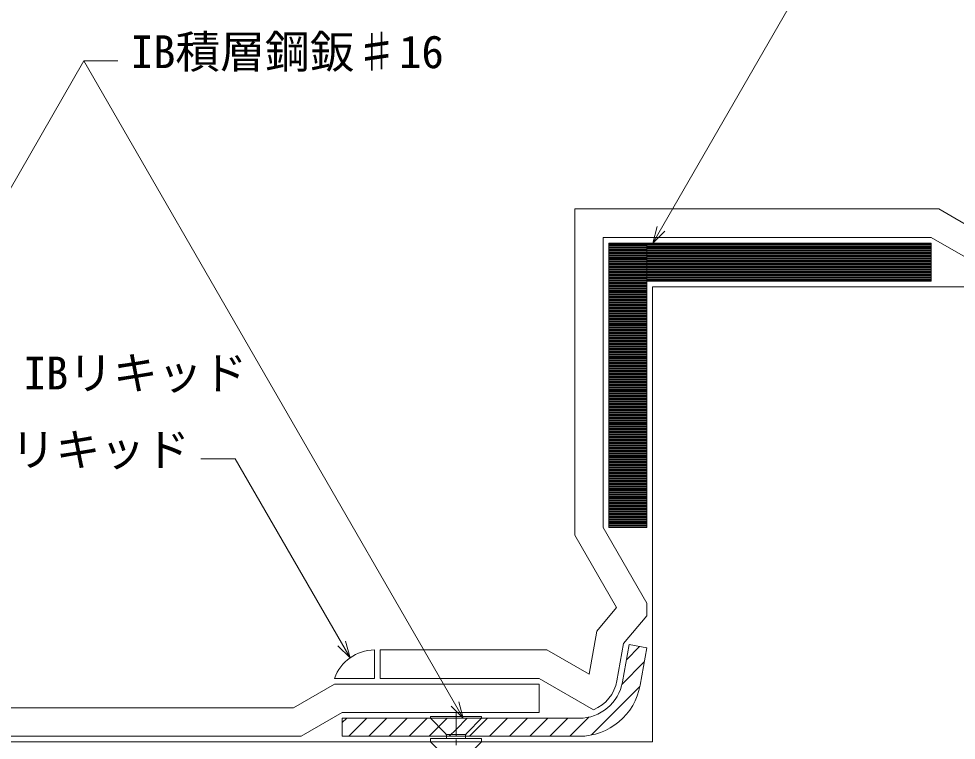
# Model space of a CAD drawing. Units: millimetres, scale not verified. Extents: x -840 to 840, y -594 to 594.
# Drawn here: x -212.6 to 117.1, y -186 to 67.6 of the extents above; entities that cross this region are included whole.
import ezdxf
from ezdxf.enums import TextEntityAlignment as Align

# ---------------------------------------------------------------- set-up
doc = ezdxf.new("R2010")
doc.units = ezdxf.units.MM
doc.header["$LTSCALE"] = 2
doc.linetypes.add('CHAIN1', pattern=[8, 5, -1, 1, -1])
for name, color, linetype, lineweight in [('0-0_ハッチング', 4, 'Continuous', 9), ('0-1_実線', 7, 'Continuous', 9), ('0-4_文字', 5, 'Continuous', 9), ('0-8_躯体', 7, 'Continuous', 9), ('0-9_IBｼｰﾄ', 7, 'Continuous', 9), ('0-A_IBリキッド', 7, 'Continuous', 9), ('0-B_部材(積層鋼板)', 4, 'Continuous', 9), ('0-C_部材(ﾋﾞｽ類)', 7, 'Continuous', 9), ('0-D_中心線', 2, 'CHAIN1', 9), ('0-E_寸法線', 7, 'Continuous', 9)]:
    doc.layers.add(name, color=color, linetype=linetype, lineweight=lineweight)
doc.styles.add('ＭＳ ゴシック', font='')
doc.styles.get('ＭＳ ゴシック').set_extended_font_data('MS Gothic')

msp = doc.modelspace()

# ---------------------------------------------------------------- linework, layer by layer
at = {"layer": '0-0_ハッチング'}
for p, q in [((8.262, -11.435), (-5.071, -11.435)), ((8.262, -11.835), (-5.071, -11.835)), ((8.262, -12.235), (-5.071, -12.235)), ((8.262, -12.635), (-5.071, -12.635)), ((8.262, -13.035), (-5.071, -13.035)), ((108.262, -11.569), (8.262, -11.569)), ((108.262, -11.969), (8.262, -11.969)), ((108.262, -12.369), (8.262, -12.369)), ((108.262, -12.769), (8.262, -12.769)), ((108.262, -13.169), (8.262, -13.169)), ((8.262, -13.435), (-5.071, -13.435)), ((8.262, -13.835), (-5.071, -13.835)), ((8.262, -14.235), (-5.071, -14.235)), ((8.262, -14.635), (-5.071, -14.635)), ((8.262, -15.035), (-5.071, -15.035)), ((8.262, -15.435), (-5.071, -15.435)), ((8.262, -15.835), (-5.071, -15.835)), ((8.262, -16.235), (-5.071, -16.235)), ((108.262, -13.569), (8.262, -13.569)), ((108.262, -13.969), (8.262, -13.969)), ((108.262, -14.369), (8.262, -14.369)), ((108.262, -14.769), (8.262, -14.769)), ((108.262, -15.169), (8.262, -15.169)), ((108.262, -15.569), (8.262, -15.569)), ((108.262, -15.969), (8.262, -15.969)), ((108.262, -16.369), (8.262, -16.369)), ((8.262, -16.635), (-5.071, -16.635)), ((8.262, -17.035), (-5.071, -17.035)), ((8.262, -17.435), (-5.071, -17.435)), ((8.262, -17.835), (-5.071, -17.835)), ((8.262, -18.235), (-5.071, -18.235)), ((8.262, -18.635), (-5.071, -18.635)), ((8.262, -19.035), (-5.071, -19.035)), ((8.262, -19.435), (-5.071, -19.435)), ((108.262, -16.769), (8.262, -16.769)), ((108.262, -17.169), (8.262, -17.169)), ((108.262, -17.569), (8.262, -17.569)), ((108.262, -17.969), (8.262, -17.969)), ((108.262, -18.369), (8.262, -18.369)), ((108.262, -18.769), (8.262, -18.769)), ((108.262, -19.169), (8.262, -19.169)), ((108.262, -19.569), (8.262, -19.569)), ((8.262, -19.835), (-5.071, -19.835)), ((8.262, -20.235), (-5.071, -20.235)), ((8.262, -20.635), (-5.071, -20.635)), ((8.262, -21.035), (-5.071, -21.035)), ((8.262, -21.435), (-5.071, -21.435)), ((8.262, -21.835), (-5.071, -21.835)), ((8.262, -22.235), (-5.071, -22.235)), ((8.262, -22.635), (-5.071, -22.635)), ((8.262, -23.035), (-5.071, -23.035)), ((108.262, -19.969), (8.262, -19.969)), ((108.262, -20.369), (8.262, -20.369)), ((108.262, -20.769), (8.262, -20.769)), ((108.262, -21.169), (8.262, -21.169)), ((108.262, -21.569), (8.262, -21.569)), ((108.262, -21.969), (8.262, -21.969)), ((108.262, -22.369), (8.262, -22.369)), ((108.262, -22.769), (8.262, -22.769)), ((8.262, -23.435), (-5.071, -23.435)), ((8.262, -23.835), (-5.071, -23.835)), ((8.262, -24.235), (-5.071, -24.235)), ((8.262, -24.635), (-5.071, -24.635)), ((8.262, -25.035), (-5.071, -25.035)), ((8.262, -25.435), (-5.071, -25.435)), ((8.262, -25.835), (-5.071, -25.835)), ((8.262, -26.235), (-5.071, -26.235)), ((108.262, -23.169), (8.262, -23.169)), ((108.262, -23.569), (8.262, -23.569)), ((108.262, -23.969), (8.262, -23.969)), ((108.262, -24.369), (8.262, -24.369)), ((8.262, -26.635), (-5.071, -26.635)), ((8.262, -27.035), (-5.071, -27.035)), ((8.262, -27.435), (-5.071, -27.435)), ((8.262, -27.835), (-5.071, -27.835)), ((8.262, -28.235), (-5.071, -28.235)), ((8.262, -28.635), (-5.071, -28.635)), ((8.262, -29.035), (-5.071, -29.035)), ((8.262, -29.435), (-5.071, -29.435)), ((8.262, -29.835), (-5.071, -29.835)), ((8.262, -30.235), (-5.071, -30.235)), ((8.262, -30.635), (-5.071, -30.635)), ((8.262, -31.035), (-5.071, -31.035)), ((8.262, -31.435), (-5.071, -31.435)), ((8.262, -31.835), (-5.071, -31.835)), ((8.262, -32.235), (-5.071, -32.235)), ((8.262, -32.635), (-5.071, -32.635)), ((8.262, -33.035), (-5.071, -33.035)), ((8.262, -33.435), (-5.071, -33.435)), ((8.262, -33.835), (-5.071, -33.835)), ((8.262, -34.235), (-5.071, -34.235)), ((8.262, -34.635), (-5.071, -34.635)), ((8.262, -35.035), (-5.071, -35.035)), ((8.262, -35.435), (-5.071, -35.435)), ((8.262, -35.835), (-5.071, -35.835)), ((8.262, -36.235), (-5.071, -36.235)), ((8.262, -36.635), (-5.071, -36.635)), ((8.262, -37.035), (-5.071, -37.035)), ((8.262, -37.435), (-5.071, -37.435)), ((8.262, -37.835), (-5.071, -37.835)), ((8.262, -38.235), (-5.071, -38.235)), ((8.262, -38.635), (-5.071, -38.635)), ((8.262, -39.035), (-5.071, -39.035)), ((8.262, -39.435), (-5.071, -39.435)), ((8.262, -39.835), (-5.071, -39.835)), ((8.262, -40.235), (-5.071, -40.235)), ((8.262, -40.635), (-5.071, -40.635)), ((8.262, -41.035), (-5.071, -41.035)), ((8.262, -41.435), (-5.071, -41.435)), ((8.262, -41.835), (-5.071, -41.835)), ((8.262, -42.235), (-5.071, -42.235)), ((8.262, -42.635), (-5.071, -42.635)), ((8.262, -43.035), (-5.071, -43.035)), ((8.262, -43.435), (-5.071, -43.435)), ((8.262, -43.835), (-5.071, -43.835)), ((8.262, -44.235), (-5.071, -44.235)), ((8.262, -44.635), (-5.071, -44.635)), ((8.262, -45.035), (-5.071, -45.035)), ((8.262, -45.435), (-5.071, -45.435)), ((8.262, -45.835), (-5.071, -45.835)), ((8.262, -46.235), (-5.071, -46.235)), ((8.262, -46.635), (-5.071, -46.635)), ((8.262, -47.035), (-5.071, -47.035)), ((8.262, -47.435), (-5.071, -47.435)), ((8.262, -47.835), (-5.071, -47.835)), ((8.262, -48.235), (-5.071, -48.235)), ((8.262, -48.635), (-5.071, -48.635)), ((8.262, -49.035), (-5.071, -49.035)), ((8.262, -49.435), (-5.071, -49.435)), ((8.262, -49.835), (-5.071, -49.835)), ((8.262, -50.235), (-5.071, -50.235)), ((8.262, -50.635), (-5.071, -50.635)), ((8.262, -51.035), (-5.071, -51.035)), ((8.262, -51.435), (-5.071, -51.435)), ((8.262, -51.835), (-5.071, -51.835)), ((8.262, -52.235), (-5.071, -52.235)), ((8.262, -52.635), (-5.071, -52.635)), ((8.262, -53.035), (-5.071, -53.035)), ((8.262, -53.435), (-5.071, -53.435)), ((8.262, -53.835), (-5.071, -53.835)), ((8.262, -54.235), (-5.071, -54.235)), ((8.262, -54.635), (-5.071, -54.635)), ((8.262, -55.035), (-5.071, -55.035)), ((8.262, -55.435), (-5.071, -55.435)), ((8.262, -55.835), (-5.071, -55.835)), ((8.262, -56.235), (-5.071, -56.235)), ((8.262, -56.635), (-5.071, -56.635)), ((8.262, -57.035), (-5.071, -57.035)), ((8.262, -57.435), (-5.071, -57.435)), ((8.262, -57.835), (-5.071, -57.835)), ((8.262, -58.235), (-5.071, -58.235)), ((8.262, -58.635), (-5.071, -58.635)), ((8.262, -59.035), (-5.071, -59.035)), ((8.262, -59.435), (-5.071, -59.435)), ((8.262, -59.835), (-5.071, -59.835)), ((8.262, -60.235), (-5.071, -60.235)), ((8.262, -60.635), (-5.071, -60.635)), ((8.262, -61.035), (-5.071, -61.035)), ((8.262, -61.435), (-5.071, -61.435)), ((8.262, -61.835), (-5.071, -61.835)), ((8.262, -62.235), (-5.071, -62.235)), ((8.262, -62.635), (-5.071, -62.635)), ((8.262, -63.035), (-5.071, -63.035)), ((8.262, -63.435), (-5.071, -63.435)), ((8.262, -63.835), (-5.071, -63.835)), ((8.262, -64.235), (-5.071, -64.235)), ((8.262, -64.635), (-5.071, -64.635)), ((8.262, -65.035), (-5.071, -65.035)), ((8.262, -65.435), (-5.071, -65.435)), ((8.262, -65.835), (-5.071, -65.835)), ((8.262, -66.235), (-5.071, -66.235)), ((8.262, -66.635), (-5.071, -66.635)), ((8.262, -67.035), (-5.071, -67.035)), ((8.262, -67.435), (-5.071, -67.435)), ((8.262, -67.835), (-5.071, -67.835)), ((8.262, -68.235), (-5.071, -68.235)), ((8.262, -68.635), (-5.071, -68.635)), ((8.262, -69.035), (-5.071, -69.035)), ((8.262, -69.435), (-5.071, -69.435)), ((8.262, -69.835), (-5.071, -69.835)), ((8.262, -70.235), (-5.071, -70.235)), ((8.262, -70.635), (-5.071, -70.635)), ((8.262, -71.035), (-5.071, -71.035)), ((8.262, -71.435), (-5.071, -71.435)), ((8.262, -71.835), (-5.071, -71.835)), ((8.262, -72.235), (-5.071, -72.235)), ((8.262, -72.635), (-5.071, -72.635)), ((8.262, -73.035), (-5.071, -73.035)), ((8.262, -73.435), (-5.071, -73.435)), ((8.262, -73.835), (-5.071, -73.835)), ((8.262, -74.235), (-5.071, -74.235)), ((8.262, -74.635), (-5.071, -74.635)), ((8.262, -75.035), (-5.071, -75.035)), ((8.262, -75.435), (-5.071, -75.435)), ((8.262, -75.835), (-5.071, -75.835)), ((8.262, -76.235), (-5.071, -76.235)), ((8.262, -76.635), (-5.071, -76.635)), ((8.262, -77.035), (-5.071, -77.035)), ((8.262, -77.435), (-5.071, -77.435)), ((8.262, -77.835), (-5.071, -77.835)), ((8.262, -78.235), (-5.071, -78.235)), ((8.262, -78.635), (-5.071, -78.635)), ((8.262, -79.035), (-5.071, -79.035)), ((8.262, -79.435), (-5.071, -79.435)), ((8.262, -79.835), (-5.071, -79.835)), ((8.262, -80.235), (-5.071, -80.235)), ((8.262, -80.635), (-5.071, -80.635)), ((8.262, -81.035), (-5.071, -81.035)), ((8.262, -81.435), (-5.071, -81.435)), ((8.262, -81.835), (-5.071, -81.835)), ((8.262, -82.235), (-5.071, -82.235)), ((8.262, -82.635), (-5.071, -82.635)), ((8.262, -83.035), (-5.071, -83.035)), ((8.262, -83.435), (-5.071, -83.435)), ((8.262, -83.835), (-5.071, -83.835)), ((8.262, -84.235), (-5.071, -84.235)), ((8.262, -84.635), (-5.071, -84.635)), ((8.262, -85.035), (-5.071, -85.035)), ((8.262, -85.435), (-5.071, -85.435)), ((8.262, -85.835), (-5.071, -85.835)), ((8.262, -86.235), (-5.071, -86.235)), ((8.262, -86.635), (-5.071, -86.635)), ((8.262, -87.035), (-5.071, -87.035)), ((8.262, -87.435), (-5.071, -87.435)), ((8.262, -87.835), (-5.071, -87.835)), ((8.262, -88.235), (-5.071, -88.235)), ((8.262, -88.635), (-5.071, -88.635)), ((8.262, -89.035), (-5.071, -89.035)), ((8.262, -89.435), (-5.071, -89.435)), ((8.262, -89.835), (-5.071, -89.835)), ((8.262, -90.235), (-5.071, -90.235)), ((8.262, -90.635), (-5.071, -90.635)), ((8.262, -91.035), (-5.071, -91.035)), ((8.262, -91.435), (-5.071, -91.435)), ((8.262, -91.835), (-5.071, -91.835)), ((8.262, -92.235), (-5.071, -92.235)), ((8.262, -92.635), (-5.071, -92.635)), ((8.262, -93.035), (-5.071, -93.035)), ((8.262, -93.435), (-5.071, -93.435)), ((8.262, -93.835), (-5.071, -93.835)), ((8.262, -94.235), (-5.071, -94.235)), ((8.262, -94.635), (-5.071, -94.635)), ((8.262, -95.035), (-5.071, -95.035)), ((8.262, -95.435), (-5.071, -95.435)), ((8.262, -95.835), (-5.071, -95.835)), ((8.262, -96.235), (-5.071, -96.235)), ((8.262, -96.635), (-5.071, -96.635)), ((8.262, -97.035), (-5.071, -97.035)), ((8.262, -97.435), (-5.071, -97.435)), ((8.262, -97.835), (-5.071, -97.835)), ((8.262, -98.235), (-5.071, -98.235)), ((8.262, -98.635), (-5.071, -98.635)), ((8.262, -99.035), (-5.071, -99.035)), ((8.262, -99.435), (-5.071, -99.435)), ((8.262, -99.835), (-5.071, -99.835)), ((8.262, -100.235), (-5.071, -100.235)), ((8.262, -100.635), (-5.071, -100.635)), ((8.262, -101.035), (-5.071, -101.035)), ((8.262, -101.435), (-5.071, -101.435)), ((8.262, -101.835), (-5.071, -101.835)), ((8.262, -102.235), (-5.071, -102.235)), ((8.262, -102.635), (-5.071, -102.635)), ((8.262, -103.035), (-5.071, -103.035)), ((8.262, -103.435), (-5.071, -103.435)), ((8.262, -103.835), (-5.071, -103.835)), ((8.262, -104.235), (-5.071, -104.235)), ((8.262, -104.635), (-5.071, -104.635)), ((8.262, -105.035), (-5.071, -105.035)), ((8.262, -105.435), (-5.071, -105.435)), ((8.262, -105.835), (-5.071, -105.835)), ((8.262, -106.235), (-5.071, -106.235)), ((8.262, -106.635), (-5.071, -106.635)), ((8.262, -107.035), (-5.071, -107.035)), ((8.262, -107.435), (-5.071, -107.435)), ((8.262, -107.835), (-5.071, -107.835)), ((8.262, -108.235), (-5.071, -108.235)), ((8.262, -108.635), (-5.071, -108.635)), ((8.262, -109.035), (-5.071, -109.035)), ((8.262, -109.435), (-5.071, -109.435)), ((8.262, -109.835), (-5.071, -109.835)), ((8.262, -110.235), (-5.071, -110.235)), ((8.262, -110.635), (-5.071, -110.635)), ((8.262, -111.035), (-5.071, -111.035))]:
    msp.add_line(p, q, dxfattribs=at)
for points in [[(8.262, -24.569), (8.262, -11.235), (-5.071, -11.235), (-5.071, -111.235), (8.262, -111.235)], [(8.262, -11.235), (8.262, -24.569), (108.262, -24.569), (108.262, -11.235)]]:
    msp.add_lwpolyline(points, close=True, dxfattribs=at)
at = {"layer": '0-1_実線'}
for points in [[(8.262, -11.235), (8.262, -111.235), (-5.071, -111.235), (-5.071, -11.235)], [(108.262, -24.569), (8.262, -24.569), (8.262, -11.235), (108.262, -11.235)]]:
    msp.add_lwpolyline(points, close=True, dxfattribs=at)
at = {"layer": '0-8_躯体'}
msp.add_lwpolyline([(-389.738, -186.569), (10.262, -186.569), (10.262, -26.569), (310.262, -26.569)], dxfattribs=at)
at = {"layer": '0-9_IBｼｰﾄ'}
for p, q in [((-17.071, 0.765), (110.942, 0.765)), ((-17.071, -113.915), (-17.071, 0.765)), ((110.942, 0.765), (137.5, -14.569)), ((-7.071, -9.235), (108.262, -9.235)), ((-7.071, -111.235), (-7.071, -9.235)), ((108.262, -9.235), (134.82, -24.569)), ((-7.071, -111.235), (8.262, -137.793)), ((-17.071, -113.915), (-2.383, -139.356)), ((8.262, -142.227), (8.262, -137.793)), ((-9.327, -147.632), (-2.383, -139.356)), ((-12.002, -162.8), (-9.327, -147.632)), ((-26.837, -154.235), (-85.498, -154.235)), ((-85.498, -164.235), (-85.498, -154.235)), ((-12.002, -162.8), (-26.837, -154.235)), ((-29.517, -164.235), (-85.498, -164.235)), ((-10.447, -175.245), (-29.517, -164.235)), ((-101.498, -166.235), (-115.932, -174.569)), ((-263.544, -174.569), (-115.932, -174.569)), ((-98.818, -176.235), (-113.252, -184.569)), ((-98.818, -176.235), (-29.517, -176.235)), ((-266.224, -184.569), (-113.252, -184.569))]:
    msp.add_line(p, q, dxfattribs=at)
for points in [[(-2.254, -165.107), (0.055, -152.007), (8.262, -142.227)], [(-29.517, -176.235), (-29.517, -166.235), (-101.498, -166.235)]]:
    msp.add_lwpolyline(points, dxfattribs=at)
msp.add_arc((-15.517, -162.769), 13.467, 292.11188, 350, dxfattribs=at)
at = {"layer": '0-A_IBリキッド'}
for q in [(-87.498, -154.235), (-101.498, -164.235)]:
    msp.add_line((-87.498, -164.235), q, dxfattribs=at)
msp.add_arc((-87.498, -169.035), 14.8, 90, 161.07536, dxfattribs=at)
at = {"layer": '0-B_部材(積層鋼板)'}
for p, q in [((1.089, -157.665), (5.743, -153.01)), ((-0.525, -166.349), (7.383, -158.442)), ((-11.199, -184.095), (5.81, -167.086)), ((-18.744, -184.569), (-11.936, -177.761)), ((-98.818, -179.79), (-97.263, -178.235)), ((-96.526, -184.569), (-90.192, -178.235)), ((-89.455, -184.569), (-83.121, -178.235)), ((-82.384, -184.569), (-76.05, -178.235)), ((-75.313, -184.569), (-68.979, -178.235)), ((-68.241, -184.569), (-61.908, -178.235)), ((-54.099, -184.569), (-47.766, -178.235)), ((-47.028, -184.569), (-40.695, -178.235)), ((-39.957, -184.569), (-33.624, -178.235)), ((-32.886, -184.569), (-26.553, -178.235)), ((-25.815, -184.569), (-19.482, -178.235)), ((-15.517, -184.569), (-58.818, -184.569))]:
    msp.add_line(p, q, dxfattribs=at)
for points in [[(-0.285, -165.454), (2.025, -152.355), (8.262, -153.454), (5.952, -166.554)], [(-61.17, -184.569), (-58.818, -182.217), (-54.837, -178.235)], [(-58.818, -184.569), (-58.818, -178.235), (-15.517, -178.235)]]:
    msp.add_lwpolyline(points, dxfattribs=at)
at = {"layer": '0-B_部材(積層鋼板)', "color": 7}
for points in [[(-0.285, -165.454), (2.025, -152.355), (8.262, -153.454), (5.952, -166.554)], [(-15.517, -184.569), (-98.818, -184.569), (-98.818, -178.235), (-15.517, -178.235)]]:
    msp.add_lwpolyline(points, dxfattribs=at)
at = {"layer": '0-B_部材(積層鋼板)'}
msp.add_lwpolyline([(-98.818, -184.569), (-98.818, -178.235), (-58.818, -178.235), (-58.818, -184.569)], close=True, dxfattribs=at)
for radius in [15.467, 21.8]:
    msp.add_arc((-15.517, -162.769), radius, 270, 350, dxfattribs=at)
at = {"layer": '0-B_部材(積層鋼板)', "color": 7}
for radius in [15.467, 21.8]:
    msp.add_arc((-15.517, -162.769), radius, 270, 350, dxfattribs=at)
at = {"layer": '0-C_部材(ﾋﾞｽ類)'}
for p, q in [((-49.818, -178.235), (-67.818, -178.235)), ((-62.158, -183.895), (-55.478, -183.895)), ((-62.158, -184.724), (-62.158, -185.365)), ((-55.478, -185.365), (-55.478, -184.724))]:
    msp.add_line(p, q, dxfattribs=at)
for points in [[(-54.893, -183.31), (-49.818, -178.235), (-49.818, -177.635), (-67.818, -177.635), (-67.818, -178.235), (-62.744, -183.31)], [(-64.9, -189.482), (-67.813, -186.569), (-67.813, -185.365), (-49.824, -185.365), (-49.824, -186.569), (-52.737, -189.482)]]:
    msp.add_lwpolyline(points, dxfattribs=at)
for centre, start, end in [((-64.158, -184.724), 0, 45), ((-53.478, -184.724), 135, 180)]:
    msp.add_arc(centre, 2, start, end, dxfattribs=at)
at = {"layer": '0-D_中心線'}
msp.add_line((-58.818, -295.705), (-58.818, -176.235), dxfattribs=at)
at = {"layer": '0-E_寸法線'}
for p, q in [((10.379, -11.235), (102.659, 148.6)), ((-323.164, -178.235), (-189.738, 52.869)), ((-189.738, 52.869), (-177.738, 52.869)), ((-56.311, -178.235), (-189.738, 52.869)), ((-136.505, -87.008), (-148.505, -87.008)), ((-96.1, -156.992), (-136.505, -87.008))]:
    msp.add_line(p, q, dxfattribs=at)
for points in [[(14.622, -6.993), (10.379, -11.235), (11.932, -5.44)], [(-100.343, -152.749), (-96.1, -156.992), (-97.653, -151.196)], [(-60.554, -173.993), (-56.311, -178.235), (-57.864, -172.44)]]:
    msp.add_lwpolyline(points, dxfattribs=at)

# ---------------------------------------------------------------- texts
at = {"layer": '0-4_文字', "color": 7, "style": 'ＭＳ ゴシック'}
for s, p in [('IB積層鋼鈑♯16', (-173.197, 46.81)), ('IBリキッド', (-210.877, -66.129)), ('IBリキッド', (-231.075, -93.067))]:
    msp.add_text(s, height=11.54, dxfattribs=at).set_placement(p, align=Align.BOTTOM_LEFT)

doc.saveas('drawing.dxf')
